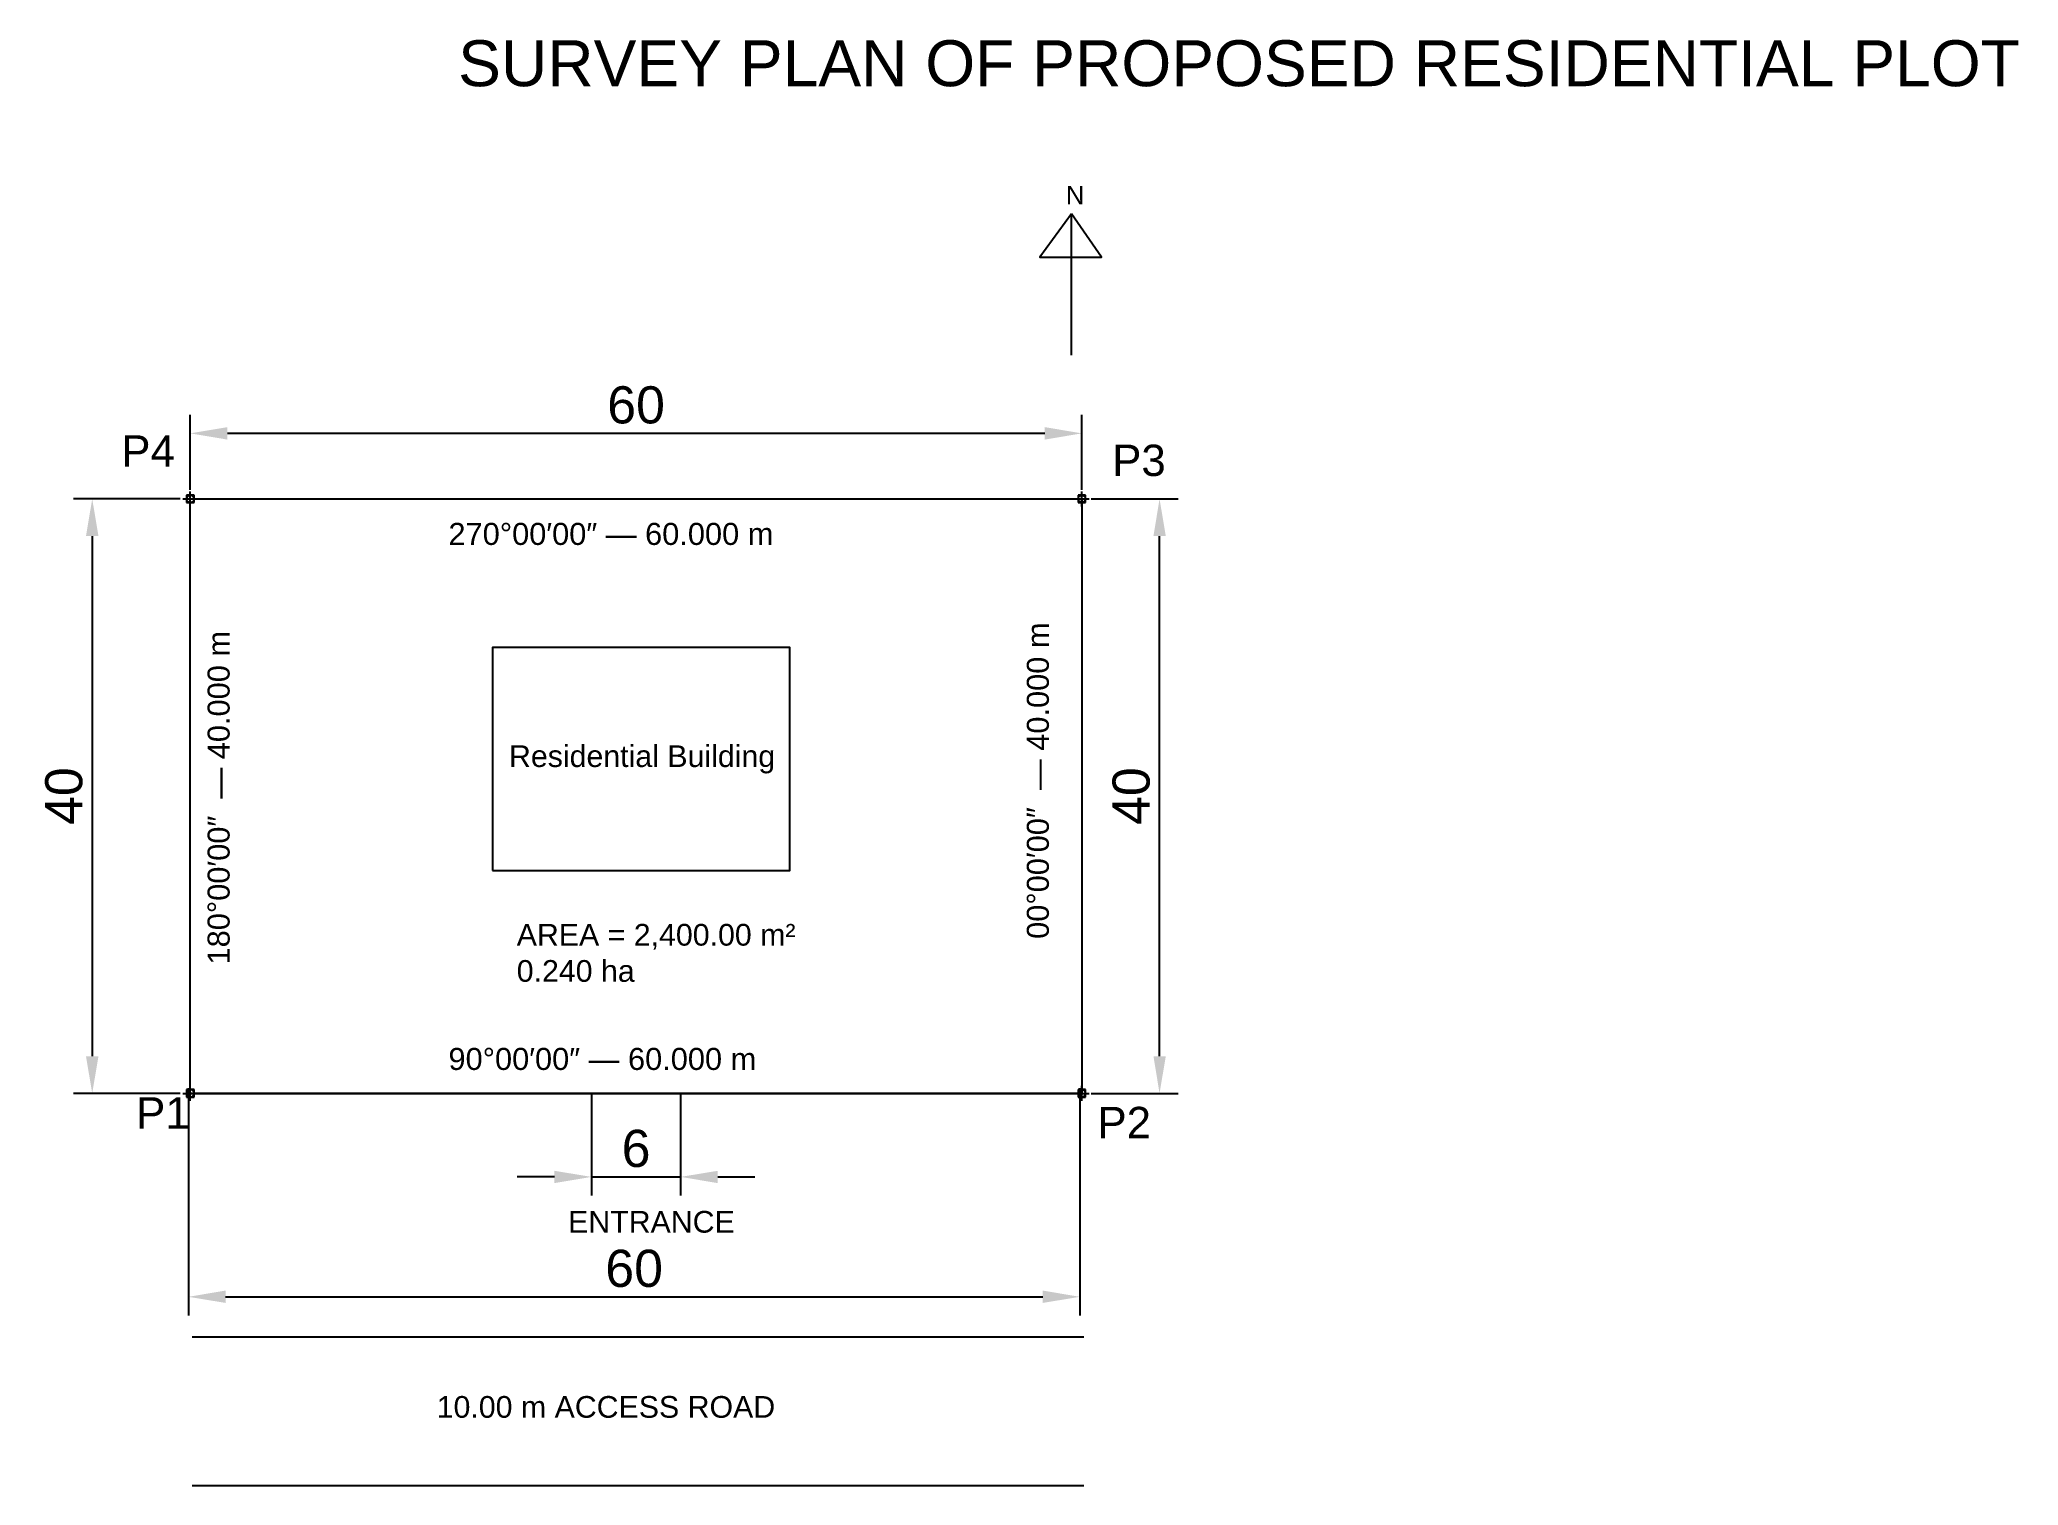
# Model space of a CAD drawing. Header units: metres. Extents: x 490 to 623, y 974 to 1071.
import ezdxf

# ---------------------------------------------------------------- set-up
doc = ezdxf.new("R2010")
doc.units = ezdxf.units.M
doc.header["$PDMODE"] = 98
doc.header["$PDSIZE"] = 0.5
for name, color, linetype in [('BOUNDARY', 10, 'Continuous'), ('TEXT', 7, 'Continuous'), ('TITLE_BLOCK', 7, 'Continuous')]:
    doc.layers.add(name, color=color, linetype=linetype)
doc.styles.get("Standard").update_dxf_attribs({"font": 'arial.ttf'})
doc.dimstyles.new('ISO-25', dxfattribs={"dimtxt": 2.5, "dimasz": 2.5, "dimexe": 1.25, "dimexo": 0.625, "dimtad": 1, "dimtxsty": 'Standard', "dimcen": 2.5, "dimadec": 0, "dimazin": 0, "dimtfac": 1, "dimtmove": 0, "dimatfit": 3, "dimfxl": 1, "dimarcsym": 0})

# ---------------------------------------------------------------- blocks, each defined once
blk = doc.blocks.new('*D1')
at = {"layer": 'Defpoints', "color": 0, "transparency": 16777216}
for p in [(499.87, 1000.97), (559.87, 1000.97), (559.87, 986.31)]:
    blk.add_point(p, dxfattribs=at)
at = {"layer": 'TEXT', "color": 0, "lineweight": -2, "transparency": 16777216}
for p, q in [((499.87, 1000.35), (499.87, 985.06)), ((559.87, 1000.35), (559.87, 985.06)), ((502.37, 986.31), (557.37, 986.31))]:
    blk.add_line(p, q, dxfattribs=at)
at = {"layer": 'TEXT', "color": 0, "transparency": 16777216}
for points in [[(502.37, 986.73), (502.37, 985.9), (499.87, 986.31)], [(557.37, 986.73), (557.37, 985.9), (559.87, 986.31)]]:
    blk.add_solid(points, dxfattribs=at)
at = {"layer": 'TEXT', "color": 0, "transparency": 16777216, "insert": (529.87, 988.21), "char_height": 2.5, "attachment_point": 5}
blk.add_mtext('60', dxfattribs=at)
blk = doc.blocks.new('*D2')
at = {"layer": 'Defpoints', "color": 0, "transparency": 16777216}
for p in [(560, 1040), (565.23, 1040), (560, 1000)]:
    blk.add_point(p, dxfattribs=at)
at = {"layer": 'TEXT', "color": 0, "lineweight": -2, "transparency": 16777216}
for p, q in [((560.63, 1040), (566.48, 1040)), ((565.23, 1002.5), (565.23, 1037.5)), ((560.63, 1000), (566.48, 1000))]:
    blk.add_line(p, q, dxfattribs=at)
at = {"layer": 'TEXT', "color": 0, "transparency": 16777216}
for points in [[(564.82, 1037.5), (565.65, 1037.5), (565.23, 1040)], [(564.82, 1002.5), (565.65, 1002.5), (565.23, 1000)]]:
    blk.add_solid(points, dxfattribs=at)
at = {"layer": 'TEXT', "color": 0, "transparency": 16777216, "insert": (563.33, 1020), "char_height": 2.5, "attachment_point": 5, "rotation": 90}
blk.add_mtext('40', dxfattribs=at)
blk = doc.blocks.new('*D4')
at = {"layer": 'Defpoints', "color": 0, "transparency": 16777216}
for p in [(500, 1044.41), (500, 1040), (560, 1040)]:
    blk.add_point(p, dxfattribs=at)
at = {"layer": 'TEXT', "color": 0, "lineweight": -2, "transparency": 16777216}
for p, q in [((500, 1040.62), (500, 1045.66)), ((560, 1040.62), (560, 1045.66)), ((557.5, 1044.41), (502.5, 1044.41))]:
    blk.add_line(p, q, dxfattribs=at)
at = {"layer": 'TEXT', "color": 0, "transparency": 16777216}
for points in [[(502.5, 1044.83), (502.5, 1043.99), (500, 1044.41)], [(557.5, 1044.83), (557.5, 1043.99), (560, 1044.41)]]:
    blk.add_solid(points, dxfattribs=at)
at = {"layer": 'TEXT', "color": 0, "transparency": 16777216, "insert": (530, 1046.31), "char_height": 2.5, "attachment_point": 5}
blk.add_mtext('60', dxfattribs=at)
blk = doc.blocks.new('*D5')
at = {"layer": 'Defpoints', "color": 0, "transparency": 16777216}
for p in [(499.94, 1040), (493.4, 1000), (499.94, 1000)]:
    blk.add_point(p, dxfattribs=at)
at = {"layer": 'TEXT', "color": 0, "lineweight": -2, "transparency": 16777216}
for p, q in [((499.31, 1040), (492.15, 1040)), ((493.4, 1037.5), (493.4, 1002.5)), ((499.31, 1000), (492.15, 1000))]:
    blk.add_line(p, q, dxfattribs=at)
at = {"layer": 'TEXT', "color": 0, "transparency": 16777216}
for points in [[(492.98, 1037.5), (493.82, 1037.5), (493.4, 1040)], [(492.98, 1002.5), (493.82, 1002.5), (493.4, 1000)]]:
    blk.add_solid(points, dxfattribs=at)
at = {"layer": 'TEXT', "color": 0, "transparency": 16777216, "insert": (491.5, 1020), "char_height": 2.5, "attachment_point": 5, "rotation": 90}
blk.add_mtext('40', dxfattribs=at)
blk = doc.blocks.new('*D6')
at = {"layer": 'Defpoints', "color": 0, "transparency": 16777216}
for p in [(527, 1000), (533, 1000), (533, 994.38)]:
    blk.add_point(p, dxfattribs=at)
at = {"layer": 'TEXT', "color": 0, "lineweight": -2, "transparency": 16777216}
for p, q in [((527, 999.38), (527, 993.13)), ((533, 999.38), (533, 993.13)), ((524.5, 994.38), (522, 994.38)), ((527, 994.38), (533, 994.38)), ((535.5, 994.38), (538, 994.38))]:
    blk.add_line(p, q, dxfattribs=at)
at = {"layer": 'TEXT', "color": 0, "transparency": 16777216}
for points in [[(524.5, 994.79), (524.5, 993.96), (527, 994.38)], [(535.5, 994.79), (535.5, 993.96), (533, 994.38)]]:
    blk.add_solid(points, dxfattribs=at)
at = {"layer": 'TEXT', "color": 0, "transparency": 16777216, "insert": (530, 996.28), "char_height": 2.5, "attachment_point": 5}
blk.add_mtext('6', dxfattribs=at)

msp = doc.modelspace()

# ---------------------------------------------------------------- linework, layer by layer
at = {"layer": 'BOUNDARY'}
for p, q in [((500, 1000), (560, 1000)), ((527, 1000), (527, 996.549)), ((533, 999.952), (533, 996.703))]:
    msp.add_line(p, q, dxfattribs=at)
msp.add_lwpolyline([(500, 1040), (560, 1040), (560, 1000), (500, 1000), (500, 1040)], dxfattribs=at)
at = {"layer": 'TEXT'}
for p, q in [((559.314, 1049.664), (559.314, 1059.179)), ((500.124, 983.62), (560.124, 983.62)), ((500.124, 973.62), (560.124, 973.62))]:
    msp.add_line(p, q, dxfattribs=at)
msp.add_lwpolyline([(559.314, 1059.179), (557.183, 1056.269), (559.314, 1056.269), (561.322, 1056.269), (559.314, 1059.179), (559.314, 1059.179)], dxfattribs=at)
msp.add_lwpolyline([(520.348, 1015), (540.348, 1015), (540.348, 1030), (520.348, 1030)], close=True, dxfattribs=at)
at = {"layer": 'TITLE_BLOCK'}
for p in [(500, 1040), (560, 1040), (500, 1000), (560, 1000)]:
    msp.add_point(p, dxfattribs=at)

# ---------------------------------------------------------------- texts
at = {"layer": 'BOUNDARY', "insert": (558.927, 1061.059), "char_height": 1.228, "attachment_point": 1}
msp.add_mtext('N', dxfattribs=at)
at = {"layer": 'TEXT'}
for s, p in [('P4', (495.358, 1042.169)), ('P3', (562.045, 1041.542)), ('P1', (496.355, 997.631)), ('P2', (561.052, 996.985))]:
    msp.add_text(s, height=2.1077, dxfattribs=at).set_placement(p)
at = {"layer": 'TEXT', "insert": (518.025, 1070.861), "char_height": 3.09152, "attachment_point": 1}
msp.add_mtext('SURVEY PLAN OF PROPOSED RESIDENTIAL PLOT', dxfattribs=at)
at = {"layer": 'TEXT', "attachment_point": 1}
for s, width, gutter_width, insert, char_height in [('270°00′00″ — 60.000 m', 27.91355, 7.413, (517.374, 1038.385), 1.48254), ('Residential Building ', 38.92754, 7.3, (521.449, 1023.42), 1.45997), ('AREA = 2,400.00 m²\\P0.240 ha', 38.92754, 7.3, (521.969, 1011.401), 1.45997), ('90°00′00″ — 60.000 m', 27.91355, 7.413, (517.374, 1003.058), 1.48254), ('ENTRANCE', 38.92754, 7.3, (525.425, 992.088), 1.46), ('10.00 m ACCESS ROAD', 38.92754, 7.3, (516.582, 979.633), 1.45997)]:
    msp.add_mtext_dynamic_manual_height_columns(s, width=width, gutter_width=gutter_width, heights=[0], dxfattribs=dict(at, insert=insert, char_height=char_height))
at = {"layer": 'TEXT', "char_height": 1.48254, "attachment_point": 1, "rotation": 90}
for s, insert in [('180°00′00″  — 40.000 m', (501.164, 1008.673)), ('\\pxt0; 00°00′00″  — 40.000 m', (556.298, 1009.82))]:
    msp.add_mtext_dynamic_manual_height_columns(s, width=27.91355, gutter_width=7.413, heights=[0], dxfattribs=dict(at, insert=insert))

# ---------------------------------------------------------------- dimensions: what is measured, and where the dimension line sits
at = {"layer": 'TEXT'}
for base, p1, p2, picture, middle in [((500, 1044.409), (560, 1040), (500, 1040), '*D4', (530, 1046.31)), ((559.87, 986.312), (499.87, 1000.973), (559.87, 1000.973), '*D1', (529.87, 988.213)), ((533, 994.378), (527, 1000), (533, 1000), '*D6', (530, 996.279))]:
    dim = msp.add_linear_dim(base=base, p1=p1, p2=p2, dimstyle='ISO-25', dxfattribs=at)
    dim.commit()
    dim.dimension.update_dxf_attribs({"geometry": picture, "text_midpoint": middle})
for base, p1, p2, picture, middle in [((493.399, 1000), (499.939, 1040), (499.939, 1000), '*D5', (491.497, 1020)), ((565.234, 1040), (560, 1000), (560, 1040), '*D2', (563.333, 1020))]:
    dim = msp.add_linear_dim(base=base, p1=p1, p2=p2, angle=90, dimstyle='ISO-25', dxfattribs=at)
    dim.commit()
    dim.dimension.update_dxf_attribs({"geometry": picture, "text_midpoint": middle})

doc.saveas('drawing.dxf')
